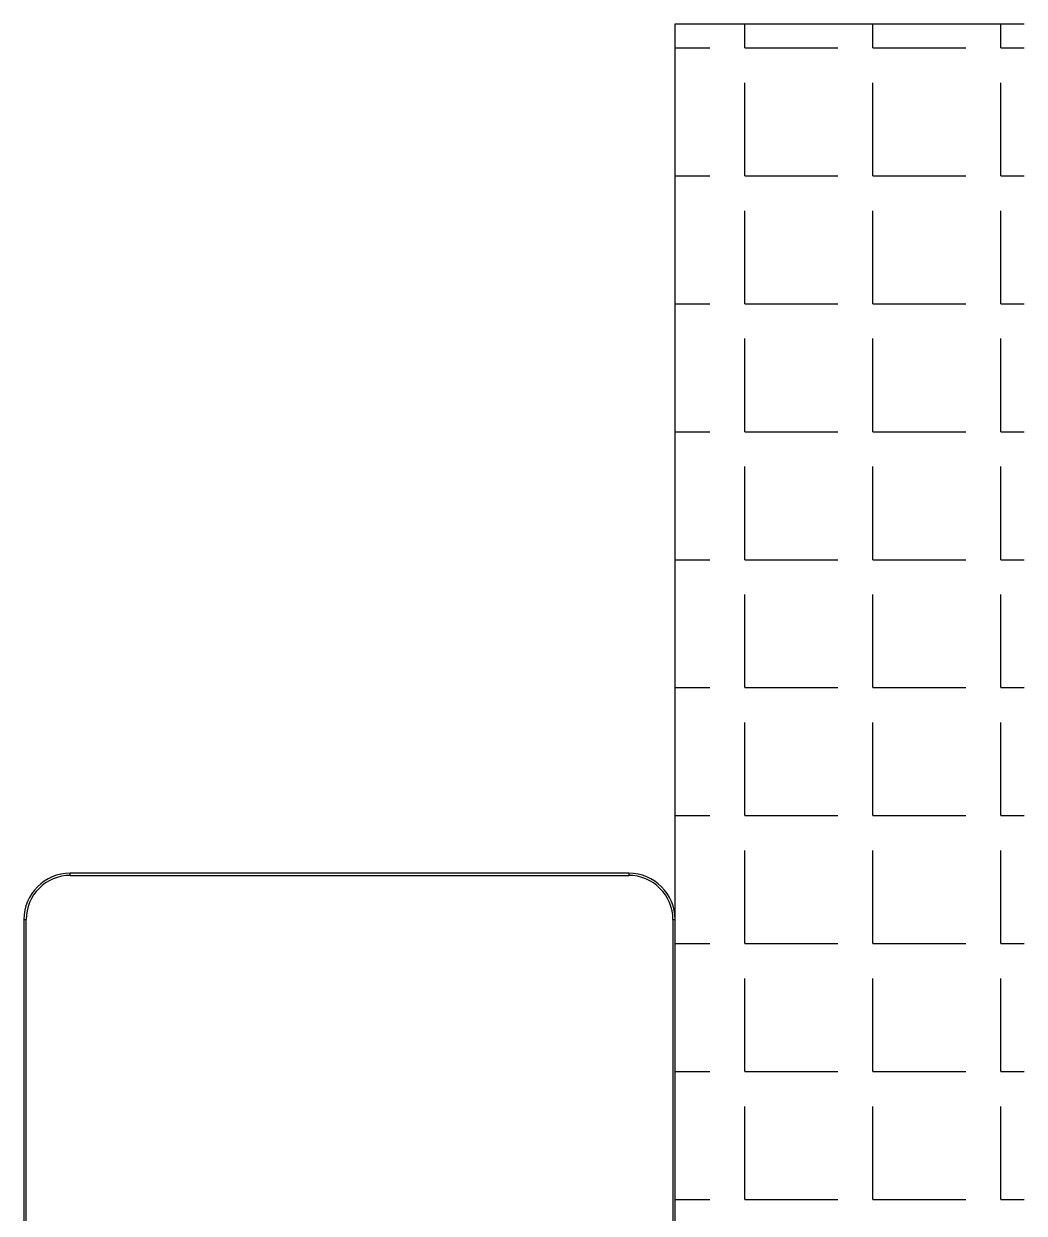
# Model space of a CAD drawing. Header units: millimetres. Extents: x 12827 to 13247, y 6457 to 7051.
# Drawn here: x 13125.4 to 13168.4, y 6904.4 to 6955.5 of the extents above; entities that cross this region are included whole.
import ezdxf

# ---------------------------------------------------------------- set-up
doc = ezdxf.new("R2010")
doc.units = ezdxf.units.MM
doc.header["$LTSCALE"] = 10
doc.layers.add('DWG', color=7, linetype='Continuous')
doc.layers.add('HT', color=3, linetype='Continuous')

# ---------------------------------------------------------------- blocks, each defined once
blk = doc.blocks.new('A$C01502591')
at = {"layer": 'DWG'}
for p, q in [((270.9908391891131, 327.0635996167948), (246.9908391892095, 327.0635996167948)), ((246.9908391892095, 326.9635996166435), (246.9908391892095, 327.0635996167948)), ((246.9908391892095, 326.9635996166435), (270.9908391891131, 326.9635996166435)), ((270.9908391891131, 327.0635996167948), (270.9908391891131, 326.9635996166435)), ((244.9908391892168, 325.0635996168039), (245.0908391893681, 325.0635996168039)), ((244.9908391892168, 325.0635996168039), (244.9908391892168, 308.0386645998133)), ((245.0908391893681, 307.9336368637605), (245.0908391893681, 325.0635996168039)), ((272.8908391899677, 325.0635996168039), (272.990839189104, 325.0635996168039)), ((272.8908391899677, 325.0635996168039), (272.8908391899677, 259.0635996170677)), ((272.990839189104, 259.0635996170677), (272.990839189104, 325.0635996168039))]:
    blk.add_line(p, q, dxfattribs=at)
for centre, radius, start, end in [((246.9908391892095, 325.0635996168039), 1.999999999992, 90, 180), ((246.9908391892095, 325.0635996168039), 1.89999999984, 90, 180), ((270.9908391891131, 325.0635996168039), 1.999999999992, 0, 90), ((270.9908391891131, 325.0635996168039), 1.89999999984, 0, 90)]:
    blk.add_arc(centre, radius, start, end, dxfattribs=at)

msp = doc.modelspace()

# ---------------------------------------------------------------- linework, layer by layer
at = {"layer": 'HT', "ltscale": 0.5}
for p, q in [((13153.41027730683, 6489.975229107546), (13153.41027730683, 6955.475229107546)), ((13153.41027730682, 6955.475229107546), (13168.41027730682, 6955.475229107546)), ((13156.39827010404, 6954.442635050058), (13156.39827010404, 6955.475229107546)), ((13161.89827010404, 6954.442635050058), (13161.89827010404, 6955.475229107546)), ((13167.39827010404, 6954.442635050058), (13167.39827010404, 6955.475229107546)), ((13153.4102773068, 6954.442635050058), (13154.89827010404, 6954.442635050058)), ((13156.39827010404, 6954.442635050058), (13160.39827010404, 6954.442635050058)), ((13161.89827010404, 6954.442635050058), (13165.89827010404, 6954.442635050058)), ((13167.39827010404, 6954.442635050058), (13168.4102773068, 6954.442635050058)), ((13156.39827010404, 6948.942635050058), (13156.39827010404, 6952.942635050058)), ((13161.89827010404, 6948.942635050058), (13161.89827010404, 6952.942635050058)), ((13167.39827010404, 6948.942635050058), (13167.39827010404, 6952.942635050058)), ((13153.4102773068, 6948.942635050058), (13154.89827010404, 6948.942635050058)), ((13156.39827010404, 6948.942635050058), (13160.39827010404, 6948.942635050058)), ((13161.89827010404, 6948.942635050058), (13165.89827010404, 6948.942635050058)), ((13167.39827010404, 6948.942635050058), (13168.4102773068, 6948.942635050058)), ((13156.39827010404, 6943.442635050058), (13156.39827010404, 6947.442635050058)), ((13161.89827010404, 6943.442635050058), (13161.89827010404, 6947.442635050058)), ((13167.39827010404, 6943.442635050058), (13167.39827010404, 6947.442635050058)), ((13153.4102773068, 6943.442635050058), (13154.89827010404, 6943.442635050058)), ((13156.39827010404, 6943.442635050058), (13160.39827010404, 6943.442635050058)), ((13161.89827010404, 6943.442635050058), (13165.89827010404, 6943.442635050058)), ((13167.39827010404, 6943.442635050058), (13168.4102773068, 6943.442635050058)), ((13156.39827010404, 6937.942635050058), (13156.39827010404, 6941.942635050058)), ((13161.89827010404, 6937.942635050058), (13161.89827010404, 6941.942635050058)), ((13167.39827010404, 6937.942635050058), (13167.39827010404, 6941.942635050058)), ((13153.4102773068, 6937.942635050058), (13154.89827010404, 6937.942635050058)), ((13156.39827010404, 6937.942635050058), (13160.39827010404, 6937.942635050058)), ((13161.89827010404, 6937.942635050058), (13165.89827010404, 6937.942635050058)), ((13167.39827010404, 6937.942635050058), (13168.4102773068, 6937.942635050058)), ((13156.39827010404, 6932.442635050058), (13156.39827010404, 6936.442635050058)), ((13161.89827010404, 6932.442635050058), (13161.89827010404, 6936.442635050058)), ((13167.39827010404, 6932.442635050058), (13167.39827010404, 6936.442635050058)), ((13153.4102773068, 6932.442635050058), (13154.89827010404, 6932.442635050058)), ((13156.39827010404, 6932.442635050058), (13160.39827010404, 6932.442635050058)), ((13161.89827010404, 6932.442635050058), (13165.89827010404, 6932.442635050058)), ((13167.39827010404, 6932.442635050058), (13168.4102773068, 6932.442635050058)), ((13156.39827010404, 6926.942635050058), (13156.39827010404, 6930.942635050058)), ((13161.89827010404, 6926.942635050058), (13161.89827010404, 6930.942635050058)), ((13167.39827010404, 6926.942635050058), (13167.39827010404, 6930.942635050058)), ((13153.4102773068, 6926.942635050058), (13154.89827010404, 6926.942635050058)), ((13156.39827010404, 6926.942635050058), (13160.39827010404, 6926.942635050058)), ((13161.89827010404, 6926.942635050058), (13165.89827010404, 6926.942635050058)), ((13167.39827010404, 6926.942635050058), (13168.41027730682, 6926.942635050058)), ((13156.39827010404, 6921.442635050058), (13156.39827010404, 6925.442635050058)), ((13161.89827010404, 6921.442635050058), (13161.89827010404, 6925.442635050058)), ((13167.39827010404, 6921.442635050058), (13167.39827010404, 6925.442635050058)), ((13153.41027730682, 6921.442635050058), (13154.89827010404, 6921.442635050058)), ((13156.39827010404, 6921.442635050058), (13160.39827010404, 6921.442635050058)), ((13161.89827010404, 6921.442635050058), (13165.89827010404, 6921.442635050058)), ((13167.39827010404, 6921.442635050058), (13168.41027730682, 6921.442635050058)), ((13156.39827010404, 6915.942635050058), (13156.39827010404, 6919.942635050058)), ((13161.89827010404, 6915.942635050058), (13161.89827010404, 6919.942635050058)), ((13167.39827010404, 6915.942635050058), (13167.39827010404, 6919.942635050058)), ((13153.41027730682, 6915.942635050058), (13154.89827010404, 6915.942635050058)), ((13156.39827010404, 6915.942635050058), (13160.39827010404, 6915.942635050058)), ((13161.89827010404, 6915.942635050058), (13165.89827010404, 6915.942635050058)), ((13167.39827010404, 6915.942635050058), (13168.41027730682, 6915.942635050058)), ((13156.39827010404, 6910.442635050058), (13156.39827010404, 6914.442635050058)), ((13161.89827010404, 6910.442635050058), (13161.89827010404, 6914.442635050058)), ((13167.39827010404, 6910.442635050058), (13167.39827010404, 6914.442635050058)), ((13153.41027730682, 6910.442635050058), (13154.89827010404, 6910.442635050058)), ((13156.39827010404, 6910.442635050058), (13160.39827010404, 6910.442635050058)), ((13161.89827010404, 6910.442635050058), (13165.89827010404, 6910.442635050058)), ((13167.39827010404, 6910.442635050058), (13168.41027730682, 6910.442635050058)), ((13156.39827010404, 6904.942635050058), (13156.39827010404, 6908.942635050058)), ((13161.89827010404, 6904.942635050058), (13161.89827010404, 6908.942635050058)), ((13167.39827010404, 6904.942635050058), (13167.39827010404, 6908.942635050058)), ((13153.41027730682, 6904.942635050058), (13154.89827010405, 6904.942635050058)), ((13156.39827010404, 6904.942635050058), (13160.39827010404, 6904.942635050058)), ((13161.89827010404, 6904.942635050058), (13165.89827010404, 6904.942635050058)), ((13167.39827010404, 6904.942635050058), (13168.41027730682, 6904.942635050058))]:
    msp.add_line(p, q, dxfattribs=at)

# ---------------------------------------------------------------- block references
at = {"layer": 'DWG'}
msp.add_blockref('A$C01502591', (12880.41943811773, 6591.908548225859), dxfattribs=at)

doc.saveas('drawing.dxf')
